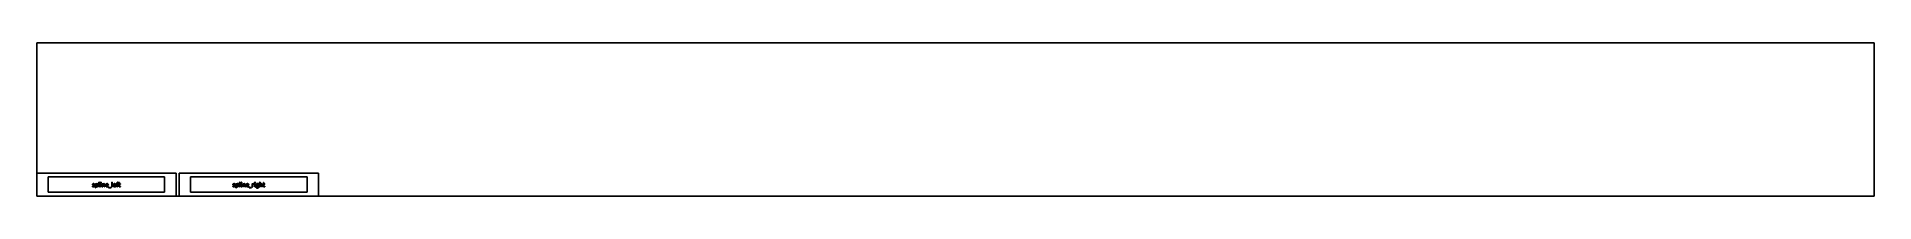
# Model space of a CAD drawing. Header units: millimetres. Extents: x 0 to 2400, y 0 to 200.
import ezdxf

# ---------------------------------------------------------------- set-up
doc = ezdxf.new("R2010")
doc.units = ezdxf.units.MM
for name, color, linetype in [('BLANK', 7, 'Continuous'), ('LABEL', 7, 'Continuous'), ('OUTLINE', 7, 'Continuous'), ('PLANK', 7, 'Continuous')]:
    doc.layers.add(name, color=color, linetype=linetype)

msp = doc.modelspace()

# ---------------------------------------------------------------- linework, layer by layer
at = {"layer": 'BLANK'}
for p, q in [((0, 30), (0, 0)), ((182, 30), (0, 30)), ((182, 0), (182, 30)), ((186, 30), (186, 0)), ((368.1, 30), (186, 30)), ((368.1, 0), (368.1, 30)), ((0, 0), (182, 0)), ((186, 0), (368.1, 0))]:
    msp.add_line(p, q, dxfattribs=at)
at = {"layer": 'LABEL'}
for p, q in [((72.8, 12.7), (72.6, 12.4)), ((75.4, 15.5), (75.5, 15.8)), ((76.6, 10.6), (76.6, 16.2)), ((76.6, 16.2), (77, 16.2)), ((77.3, 10.6), (76.6, 10.6)), ((77.2, 16.1), (77.3, 15.6)), ((77.3, 15.1), (77.3, 13)), ((77.3, 12.4), (77.3, 10.6)), ((81.3, 12), (81.3, 18.2)), ((81.3, 18.2), (82, 18.2)), ((82, 12), (81.3, 12)), ((82, 18.2), (82, 12)), ((83.4, 12), (83.4, 16.2)), ((83.4, 16.2), (84.2, 16.2)), ((84.2, 12), (83.4, 12)), ((84.2, 16.2), (84.2, 12)), ((85.5, 12), (85.5, 16.2)), ((85.5, 16.2), (85.9, 16.2)), ((86.2, 12), (85.5, 12)), ((86.1, 16.1), (86.2, 15.6)), ((86.2, 15.1), (86.2, 12)), ((88.3, 12), (88.3, 14.7)), ((89, 12), (88.3, 12)), ((89, 14.7), (89, 12)), ((92.9, 14.6), (90.6, 14.6)), ((90.6, 14.1), (93.4, 14.1)), ((93.5, 12.6), (93.3, 12.9)), ((93.9, 10.8), (93.9, 11.3)), ((93.9, 11.3), (97.2, 11.3)), ((97.2, 10.8), (93.9, 10.8)), ((97.2, 11.3), (97.2, 10.8)), ((97.9, 12), (97.9, 18.2)), ((97.9, 18.2), (98.7, 18.2)), ((98.7, 12), (97.9, 12)), ((98.7, 18.2), (98.7, 12)), ((102.7, 14.6), (100.4, 14.6)), ((100.4, 14.1), (103.2, 14.1)), ((103.4, 12.6), (103.1, 12.9)), ((103.9, 15.9), (103.9, 16.2)), ((103.9, 16.2), (104.5, 16.2)), ((104.5, 15.6), (104.1, 15.7)), ((104.5, 16.2), (104.5, 16.6)), ((104.5, 12), (104.5, 15.6)), ((105.3, 12), (104.5, 12)), ((105.3, 16.5), (105.3, 16.2)), ((105.3, 16.2), (106.5, 16.2)), ((106.5, 15.6), (105.3, 15.6)), ((105.3, 15.6), (105.3, 12)), ((106.2, 17.5), (106.1, 17.5)), ((106.5, 18), (106.5, 17.6)), ((106.5, 16.2), (106.5, 15.6)), ((106.8, 16.1), (107.5, 16.2)), ((106.8, 15.8), (106.8, 16.1)), ((107.4, 15.6), (106.9, 15.6)), ((107.4, 13), (107.4, 15.6)), ((107.5, 16.2), (107.6, 17.5)), ((107.8, 17.6), (108.2, 17.6)), ((108.2, 17.6), (108.2, 16.2)), ((108.2, 16.2), (109.4, 16.2)), ((109.4, 15.6), (108.2, 15.6)), ((108.2, 15.6), (108.2, 13.1)), ((109.3, 12.7), (109.5, 12.3)), ((109.4, 16.2), (109.4, 15.6)), ((256.2, 12.7), (256.1, 12.4)), ((258.9, 15.5), (259, 15.8)), ((260.1, 10.6), (260.1, 16.2)), ((260.1, 16.2), (260.5, 16.2)), ((260.8, 10.6), (260.1, 10.6)), ((260.7, 16.1), (260.8, 15.6)), ((260.8, 15.1), (260.8, 13)), ((260.8, 12.4), (260.8, 10.6)), ((264.8, 12), (264.8, 18.2)), ((264.8, 18.2), (265.5, 18.2)), ((265.5, 12), (264.8, 12)), ((265.5, 18.2), (265.5, 12)), ((266.9, 12), (266.9, 16.2)), ((266.9, 16.2), (267.7, 16.2)), ((267.7, 12), (266.9, 12)), ((267.7, 16.2), (267.7, 12)), ((269, 12), (269, 16.2)), ((269, 16.2), (269.4, 16.2)), ((269.7, 12), (269, 12)), ((269.6, 16.1), (269.7, 15.6)), ((269.7, 15.1), (269.7, 12)), ((271.8, 12), (271.8, 14.7)), ((272.5, 12), (271.8, 12)), ((272.5, 14.7), (272.5, 12)), ((276.4, 14.6), (274.1, 14.6)), ((274.1, 14.1), (276.9, 14.1)), ((277, 12.6), (276.8, 12.9)), ((277.4, 10.8), (277.4, 11.3)), ((277.4, 11.3), (280.7, 11.3)), ((280.7, 10.8), (277.4, 10.8)), ((280.7, 11.3), (280.7, 10.8)), ((281.3, 12), (281.3, 16.2)), ((281.3, 16.2), (281.7, 16.2)), ((282.1, 12), (281.3, 12)), ((282, 16), (282, 15.4)), ((282.1, 14.7), (282.1, 12)), ((283.9, 16.2), (283.8, 15.6)), ((284.8, 12), (284.8, 16.2)), ((284.8, 16.2), (285.5, 16.2)), ((285.5, 12), (284.8, 12)), ((285.5, 16.2), (285.5, 12)), ((289.2, 16.1), (290.4, 16.1)), ((290.2, 15.6), (289.7, 15.6)), ((290.4, 16.1), (290.4, 15.8)), ((291.1, 12), (291.1, 18.2)), ((291.1, 18.2), (291.9, 18.2)), ((291.9, 12), (291.1, 12)), ((291.9, 18.2), (291.9, 15.7)), ((291.9, 15.1), (291.9, 12)), ((293.9, 12), (293.9, 14.7)), ((294.6, 12), (293.9, 12)), ((294.6, 14.7), (294.6, 12)), ((295.3, 16.1), (296, 16.2)), ((295.3, 15.8), (295.3, 16.1)), ((296, 15.6), (295.5, 15.6)), ((296, 16.2), (296.2, 17.5)), ((296, 13), (296, 15.6)), ((296.4, 17.6), (296.8, 17.6)), ((296.8, 17.6), (296.8, 16.2)), ((296.8, 16.2), (298, 16.2)), ((298, 15.6), (296.8, 15.6)), ((296.8, 15.6), (296.8, 13.1)), ((297.9, 12.7), (298.1, 12.3)), ((298, 16.2), (298, 15.6))]:
    msp.add_line(p, q, dxfattribs=at)
for centre, radius, start, end in [((73.9, 13.9), 1.92, 228.0128, 253.6683), ((73.9, 15.1), 1.16, 161.7619, 192.7215), ((73.7, 15), 0.95, 192.7215, 230.0425), ((73.8, 15.1), 1.14, 125.0776, 161.7619), ((73, 12.6), 0.203, 87.6085, 136.4688), ((73, 12.6), 0.264, 136.4688, 143.0349), ((73, 12.6), 0.324, 143.0349, 148.3925), ((74, 15.4), 1.42, 230.0425, 247.1457), ((72.9, 12.5), 0.315, 55.008, 87.6085), ((74.6, 14.9), 2.53, 235.008, 243.5686), ((74.1, 14.7), 1.63, 98.9149, 125.0776), ((74, 14.4), 2.43, 253.6683, 274.0856), ((73.9, 15.1), 0.509, 148.6219, 188.9418), ((73.8, 15.1), 0.399, 188.9418, 226.3799), ((75.3, 18.6), 4.95, 247.1457, 252.0875), ((74.1, 15.1), 0.662, 117.1213, 148.6219), ((74.2, 15.5), 0.937, 226.3799, 242.8189), ((74, 13.6), 1.16, 243.5686, 262.1467), ((74.2, 14.8), 0.976, 93.9669, 117.1213), ((74.7, 16.6), 2.16, 242.8189, 253.4711), ((82.2, 39.9), 27.3, 252.0875, 252.5343), ((74, 14.2), 1.69, 262.1467, 275.5363), ((74.2, 14.1), 2.22, 75.7052, 98.9149), ((81.5, 37.6), 24.9, 252.5343, 253.0245), ((74.2, 14.3), 1.45, 78.2593, 93.9669), ((70.7, 2.9), 12.1, 71.5651, 73.4711), ((73.4, 11.2), 2.67, 68.0024, 73.0245), ((74.1, 13.4), 0.943, 275.5363, 299.3159), ((74.1, 13.8), 1.91, 274.0856, 298.7539), ((74, 12.6), 1.24, 57.2106, 68.0024), ((74.2, 14.4), 1.4, 65.9937, 78.2593), ((72.6, 8.8), 5.92, 67.475, 71.5651), ((74.2, 13), 0.742, 39.271, 57.2106), ((74.2, 13.2), 0.666, 299.3159, 333.1198), ((74.3, 14.5), 1.75, 46.5208, 75.7052), ((73.7, 13), 2.84, 59.9314, 65.9937), ((74.5, 13.2), 0.423, 8.339, 39.271), ((74.3, 13.2), 0.638, 333.1198, 8.339), ((74.3, 12.9), 1.46, 50.9645, 67.475), ((74.4, 13.2), 1.2, 298.7539, 337.2094), ((75.2, 15.8), 0.335, 239.9314, 265.4818), ((75.2, 15.6), 0.157, 265.4818, 317.2546), ((75.2, 15.6), 0.181, 317.2546, 325.0939), ((74.7, 13.3), 0.917, 7.6341, 50.9645), ((75.2, 15.7), 0.225, 325.0939, 331.3895), ((74.3, 13.3), 1.34, 337.2094, 7.6341), ((77, 16), 0.22, 59.1155, 90), ((77, 16.1), 0.185, 22.6356, 59.1155), ((77, 16), 0.269, 18.547, 22.6356), ((76.9, 16), 0.321, 15.124, 18.547), ((79.2, 14), 2.53, 130.0896, 140.553), ((79, 13.8), 2.09, 127.8342, 143.0047), ((78.5, 13.9), 1.44, 216.5911, 231.2406), ((78.5, 13.5), 1.56, 221.8202, 239.1206), ((78.8, 14.5), 1.86, 115.8501, 130.0896), ((78.2, 13.6), 1.02, 231.2406, 251.8781), ((78.4, 14.6), 1.16, 100.7593, 127.8342), ((78.4, 13.3), 1.35, 239.1206, 259.0681), ((78.3, 13.8), 1.32, 251.8781, 267.2402), ((78.7, 14.8), 1.56, 95.8284, 115.8501), ((78.5, 13.9), 1.93, 259.0681, 272.0232), ((78.5, 14.3), 1.43, 86.1147, 100.7593), ((78.3, 13.9), 1.43, 267.2402, 281.4424), ((78.7, 14.6), 1.76, 78.0291, 95.8284), ((78.5, 14.7), 1.06, 66.3706, 86.1147), ((78.4, 13.6), 1.04, 281.4424, 306.1513), ((78.5, 13.7), 1.81, 272.0232, 285.8446), ((78.6, 14.9), 0.788, 36.4168, 66.3706), ((78.3, 13.6), 1.11, 306.1513, 329.244), ((78.6, 13.5), 1.6, 285.8446, 314.7389), ((78.8, 14.9), 1.37, 53.7077, 78.0291), ((78.2, 14.6), 1.32, 18.3019, 36.4168), ((78, 13.8), 1.5, 329.244, 347.2931), ((77.4, 14.3), 2.16, 4.3419, 18.3019), ((75.5, 14.2), 4.08, 356.9147, 4.3419), ((76.7, 14.1), 2.82, 347.2931, 356.9147), ((78.7, 14.9), 1.48, 31.0928, 53.7077), ((78.3, 13.8), 2, 314.7389, 337.9247), ((78.3, 14.6), 1.98, 16.2696, 31.0928), ((77.7, 14.1), 2.61, 337.9247, 355.3627), ((77.2, 14.3), 3.15, 6.9036, 16.2696), ((76.4, 14.2), 3.96, 355.3627, 6.9036), ((83.8, 17.6), 0.541, 107.7891, 152.1209), ((83.8, 17.6), 0.524, 152.1209, 197.7891), ((83.8, 17.6), 0.541, 197.7891, 244.5736), ((83.8, 17.6), 0.519, 58.6614, 107.7891), ((83.8, 17.6), 0.515, 244.5736, 293.4986), ((83.8, 17.6), 0.569, 293.4986, 324.9029), ((83.8, 17.6), 0.549, 11.9761, 58.6614), ((83.8, 17.6), 0.506, 324.9029, 0), ((83.8, 17.6), 0.498, 5.8247, 11.9761), ((83.8, 17.6), 0.526, 360, 5.8247), ((85.9, 16), 0.22, 59.1155, 90), ((85.9, 16.1), 0.185, 22.6356, 59.1155), ((85.9, 16), 0.269, 18.547, 22.6356), ((85.8, 16), 0.321, 15.124, 18.547), ((88.2, 13.8), 2.68, 128.3249, 137.883), ((87.9, 13.6), 2.23, 123.1832, 138.2572), ((87.7, 14.4), 1.91, 114.9358, 128.3249), ((87.4, 14.4), 1.28, 97.0904, 123.1832), ((87.6, 14.7), 1.56, 95.6844, 114.9358), ((87.4, 14.3), 1.37, 79.5972, 97.0904), ((87.6, 14.5), 1.85, 79.3685, 95.6844), ((87.5, 15), 0.718, 46.9299, 79.5972), ((87.7, 15), 1.29, 54.1654, 79.3685), ((87.5, 14.9), 0.779, 14.8568, 46.9299), ((86.6, 14.7), 1.72, 360, 14.8568), ((87.7, 15.1), 1.24, 27.9622, 54.1654), ((87.4, 14.9), 1.62, 10.925, 27.9622), ((86.5, 14.7), 2.54, 360, 10.925), ((93.1, 14.2), 3.24, 174.9619, 188.8204), ((92.1, 14.3), 2.27, 155.2301, 174.9619), ((92.3, 14.1), 2.44, 188.8204, 209.9221), ((91.7, 14.4), 1.86, 128.2087, 155.2301), ((91.7, 13.7), 1.75, 209.9221, 238.9436), ((91.7, 14.5), 1.85, 101.0035, 128.2087), ((92.4, 14.3), 1.85, 152.009, 172.2348), ((93.4, 14.2), 2.81, 181.1935, 192.9497), ((92.1, 13.9), 1.48, 192.9497, 215.091), ((91.7, 14.7), 1.02, 116.2006, 152.009), ((91.8, 13.9), 1.92, 238.9436, 264.3451), ((91.8, 13.7), 1.13, 215.091, 238.3126), ((91.9, 13.8), 1.23, 238.3126, 259.7533), ((91.8, 14.6), 1.15, 98.1369, 116.2006), ((91.8, 14.1), 2.2, 77.0361, 101.0035), ((91.8, 14.2), 1.58, 84.9177, 98.1369), ((91.9, 14.2), 1.65, 259.7533, 279.7959), ((91.9, 14.7), 2.76, 264.3451, 282.1569), ((91.9, 14.7), 1.05, 58.5587, 84.9177), ((91.9, 14.4), 1.9, 279.7959, 297.2161), ((91.9, 14.7), 1.59, 44.2428, 77.0361), ((91.9, 14.8), 0.947, 29.3272, 58.5587), ((91.9, 14.6), 2.62, 282.1569, 294.7244), ((91.7, 14.7), 1.15, 11.8638, 29.3272), ((91.9, 14.4), 1.89, 297.2161, 302.3452), ((91.2, 14.6), 1.7, 360, 11.8638), ((94.1, 10.9), 2.22, 117.9875, 122.3452), ((92.3, 13.6), 1.55, 294.7244, 315.8754), ((91.9, 14.7), 1.61, 17.2321, 44.2428), ((93.2, 12.7), 0.276, 86.9735, 117.9875), ((93.2, 12.8), 0.158, 35.2176, 86.9735), ((93.4, 14.3), 0.216, 270, 296.7977), ((91, 14.4), 2.55, 0, 17.2321), ((93.4, 14.3), 0.123, 296.7977, 342.1811), ((92.5, 13.5), 1.36, 315.8754, 318.167), ((92.5, 13.5), 1.35, 318.167, 320.4774), ((91.9, 14.4), 1.71, 356.6447, 360), ((93.2, 14.3), 0.395, 342.1811, 356.6447), ((101.9, 14.3), 2.27, 155.2301, 174.9619), ((102.9, 14.2), 3.24, 174.9619, 188.8204), ((102.1, 14.1), 2.44, 188.8204, 209.9221), ((101.6, 14.4), 1.86, 128.2087, 155.2301), ((101.5, 13.7), 1.75, 209.9221, 238.9436), ((101.6, 14.5), 1.85, 101.0035, 128.2087), ((102.3, 14.3), 1.85, 152.009, 172.2348), ((103.2, 14.2), 2.81, 181.1935, 192.9497), ((101.9, 13.9), 1.48, 192.9497, 215.091), ((101.5, 14.7), 1.02, 116.2006, 152.009), ((101.6, 13.9), 1.92, 238.9436, 264.3451), ((101.6, 13.7), 1.13, 215.091, 238.3126), ((101.7, 13.8), 1.23, 238.3126, 259.7533), ((101.6, 14.6), 1.15, 98.1369, 116.2006), ((101.6, 14.1), 2.2, 77.0361, 101.0035), ((101.7, 14.2), 1.58, 84.9177, 98.1369), ((101.7, 14.7), 2.76, 264.3451, 282.1569), ((101.8, 14.2), 1.65, 259.7533, 279.7959), ((101.7, 14.7), 1.05, 58.5587, 84.9177), ((101.7, 14.4), 1.9, 279.7959, 297.2161), ((101.8, 14.7), 1.59, 44.2428, 77.0361), ((101.8, 14.8), 0.947, 29.3272, 58.5587), ((101.7, 14.6), 2.62, 282.1569, 294.7244), ((101.6, 14.7), 1.15, 11.8638, 29.3272), ((101.7, 14.4), 1.89, 297.2161, 302.3452), ((101, 14.6), 1.7, 360, 11.8638), ((103.9, 10.9), 2.22, 117.9875, 122.3452), ((102.2, 13.6), 1.55, 294.7244, 315.8754), ((101.8, 14.7), 1.61, 17.2321, 44.2428), ((103, 12.7), 0.276, 86.9735, 117.9875), ((103, 12.8), 0.158, 35.2176, 86.9735), ((103.2, 14.3), 0.216, 270, 296.7977), ((100.9, 14.4), 2.55, 360, 17.2321), ((103.3, 14.3), 0.123, 296.7977, 342.1811), ((102.3, 13.5), 1.36, 315.8754, 318.167), ((102.3, 13.5), 1.35, 318.167, 320.4774), ((101.7, 14.4), 1.71, 356.6447, 0), ((103, 14.3), 0.395, 342.1811, 356.6447), ((104, 15.9), 0.16, 180, 232.4225), ((104.1, 16), 0.367, 232.4225, 256.6075), ((106.6, 16.6), 2.03, 160.7182, 180), ((105.8, 16.8), 1.22, 129.1959, 160.7182), ((105.8, 16.8), 1.28, 103.1269, 129.1959), ((106.1, 16.8), 0.782, 142.6202, 169.1552), ((107.2, 16.5), 1.94, 169.1552, 180), ((105.9, 16.9), 0.626, 108.5015, 142.6202), ((106, 16.2), 1.92, 85.6347, 103.1269), ((106.1, 16.3), 1.18, 90, 108.5015), ((106, 16.4), 1.66, 78.806, 85.6347), ((106.2, 19.2), 1.72, 270, 273.1556), ((106, 16.6), 1.45, 70.9744, 78.806), ((106.3, 18), 0.499, 273.1556, 284.0362), ((106.4, 17.6), 0.0848, 284.0362, 327.9829), ((106.4, 17.6), 0.132, 327.9829, 357.1376), ((107, 15.8), 0.222, 183.9203, 188.9938), ((107, 15.8), 0.287, 180, 183.9203), ((106.9, 15.8), 0.17, 233.0618, 270), ((106.9, 15.8), 0.14, 188.9938, 233.0618), ((109.1, 13), 1.72, 180, 193.0144), ((108.4, 12.8), 0.915, 193.0144, 217.1921), ((107.8, 17.5), 0.158, 128.5131, 172.4054), ((108.3, 12.8), 0.813, 217.1921, 250.0764), ((107.8, 17.4), 0.182, 90, 128.5131), ((108.5, 13.3), 1.37, 250.0764, 270), ((108.9, 13.1), 0.769, 180, 199.5505), ((108.6, 12.9), 0.393, 199.5505, 236.778), ((108.6, 13), 0.434, 236.778, 262.3311), ((108.5, 13.6), 1.64, 270, 289.6952), ((108.6, 13.2), 0.681, 262.3311, 278.7905), ((108.7, 13.1), 0.593, 278.7905, 297.4764), ((108.3, 13.8), 1.39, 297.4764, 305.5377), ((108.6, 13.3), 1.37, 289.6952, 313.0694), ((109.2, 12.6), 0.163, 100.0952, 125.5377), ((109.2, 12.7), 0.0904, 55.7843, 100.0952), ((109.1, 12.6), 0.141, 41.014, 55.7843), ((109.1, 12.5), 0.259, 32.9052, 41.014), ((257.4, 13.9), 1.92, 228.0128, 253.6683), ((257.3, 15.1), 1.14, 125.0776, 161.7619), ((257.3, 15.1), 1.16, 161.7619, 192.7215), ((257.1, 15), 0.95, 192.7215, 230.0425), ((256.5, 12.6), 0.324, 143.0349, 148.3925), ((256.4, 12.6), 0.203, 87.6085, 136.4688), ((256.5, 12.6), 0.264, 136.4688, 143.0349), ((256.4, 12.5), 0.315, 55.008, 87.6085), ((257.4, 15.4), 1.42, 230.0425, 247.1457), ((258.1, 14.9), 2.53, 235.008, 243.5686), ((257.6, 14.7), 1.63, 98.9149, 125.0776), ((257.5, 14.4), 2.43, 253.6683, 274.0856), ((257.4, 15.1), 0.509, 148.6219, 188.9418), ((257.3, 15.1), 0.399, 188.9418, 226.3799), ((258.8, 18.6), 4.95, 247.1457, 252.0875), ((257.4, 13.6), 1.16, 243.5686, 262.1467), ((257.5, 15.1), 0.662, 117.1213, 148.6219), ((257.7, 15.5), 0.937, 226.3799, 242.8189), ((257.7, 14.8), 0.976, 93.9669, 117.1213), ((258.2, 16.6), 2.16, 242.8189, 253.4711), ((265.7, 39.9), 27.3, 252.0875, 252.5343), ((257.5, 14.2), 1.69, 262.1467, 275.5363), ((257.7, 14.1), 2.22, 75.7052, 98.9149), ((265, 37.6), 24.9, 252.5343, 253.0245), ((257.7, 14.3), 1.45, 78.2593, 93.9669), ((254.2, 2.9), 12.1, 71.5651, 73.4711), ((256.9, 11.2), 2.67, 68.0024, 73.0245), ((257.6, 13.4), 0.943, 275.5363, 299.3159), ((257.5, 13.8), 1.91, 274.0856, 298.7539), ((257.4, 12.6), 1.24, 57.2106, 68.0024), ((257.7, 14.4), 1.4, 65.9937, 78.2593), ((256.1, 8.8), 5.92, 67.475, 71.5651), ((257.7, 13), 0.742, 39.271, 57.2106), ((257.7, 13.2), 0.666, 299.3159, 333.1198), ((257.8, 14.5), 1.75, 46.5208, 75.7052), ((257.1, 13), 2.84, 59.9314, 65.9937), ((258, 13.2), 0.423, 8.339, 39.271), ((257.8, 13.2), 0.638, 333.1198, 8.339), ((257.8, 12.9), 1.46, 50.9645, 67.475), ((257.9, 13.2), 1.2, 298.7539, 337.2094), ((258.7, 15.8), 0.335, 239.9314, 265.4818), ((258.7, 15.6), 0.157, 265.4818, 317.2546), ((258.2, 13.3), 0.917, 7.6341, 50.9645), ((258.7, 15.6), 0.181, 317.2546, 325.0939), ((258.7, 15.7), 0.225, 325.0939, 331.3895), ((257.7, 13.3), 1.34, 337.2094, 7.6341), ((260.5, 16), 0.22, 59.1155, 90), ((260.5, 16.1), 0.185, 22.6356, 59.1155), ((260.4, 16), 0.269, 18.547, 22.6356), ((260.4, 16), 0.321, 15.124, 18.547), ((262.7, 14), 2.53, 130.0896, 140.553), ((262.5, 13.8), 2.09, 127.8342, 143.0047), ((262, 13.9), 1.44, 216.5911, 231.2406), ((262, 13.5), 1.56, 221.8202, 239.1206), ((262.3, 14.5), 1.86, 115.8501, 130.0896), ((261.7, 13.6), 1.02, 231.2406, 251.8781), ((261.9, 14.6), 1.16, 100.7593, 127.8342), ((261.9, 13.3), 1.35, 239.1206, 259.0681), ((261.8, 13.8), 1.32, 251.8781, 267.2402), ((262.2, 14.8), 1.56, 95.8284, 115.8501), ((262, 13.9), 1.93, 259.0681, 272.0232), ((262, 14.3), 1.43, 86.1147, 100.7593), ((261.8, 13.9), 1.43, 267.2402, 281.4424), ((262.2, 14.6), 1.76, 78.0291, 95.8284), ((262, 14.7), 1.06, 66.3706, 86.1147), ((262, 13.7), 1.81, 272.0232, 285.8446), ((261.9, 13.6), 1.04, 281.4424, 306.1513), ((262.1, 14.9), 0.788, 36.4168, 66.3706), ((262.3, 14.9), 1.37, 53.7077, 78.0291), ((261.8, 13.6), 1.11, 306.1513, 329.244), ((262, 13.5), 1.6, 285.8446, 314.7389), ((261.7, 14.6), 1.32, 18.3019, 36.4168), ((261.5, 13.8), 1.5, 329.244, 347.2931), ((260.9, 14.3), 2.16, 4.3419, 18.3019), ((258.9, 14.2), 4.08, 356.9147, 4.3419), ((260.2, 14.1), 2.82, 347.2931, 356.9147), ((262.2, 14.9), 1.48, 31.0928, 53.7077), ((261.7, 13.8), 2, 314.7389, 337.9247), ((261.8, 14.6), 1.98, 16.2696, 31.0928), ((261.2, 14.1), 2.61, 337.9247, 355.3627), ((260.6, 14.3), 3.15, 6.9036, 16.2696), ((259.8, 14.2), 3.96, 355.3627, 6.9036), ((267.3, 17.6), 0.541, 107.7891, 152.1209), ((267.3, 17.6), 0.524, 152.1209, 197.7891), ((267.3, 17.6), 0.541, 197.7891, 244.5736), ((267.3, 17.6), 0.519, 58.6614, 107.7891), ((267.3, 17.6), 0.515, 244.5736, 293.4986), ((267.3, 17.6), 0.569, 293.4986, 324.9029), ((267.3, 17.6), 0.549, 11.9761, 58.6614), ((267.3, 17.6), 0.506, 324.9029, 360), ((267.3, 17.6), 0.498, 5.8247, 11.9761), ((267.3, 17.6), 0.526, 0, 5.8247), ((269.4, 16), 0.22, 59.1155, 90), ((269.4, 16.1), 0.185, 22.6356, 59.1155), ((269.4, 16), 0.269, 18.547, 22.6356), ((269.3, 16), 0.321, 15.124, 18.547), ((271.7, 13.8), 2.68, 128.3249, 137.883), ((271.4, 13.6), 2.23, 123.1832, 138.2572), ((271.2, 14.4), 1.91, 114.9358, 128.3249), ((270.9, 14.4), 1.28, 97.0904, 123.1832), ((271, 14.7), 1.56, 95.6844, 114.9358), ((270.9, 14.3), 1.37, 79.5972, 97.0904), ((271.1, 14.5), 1.85, 79.3685, 95.6844), ((271, 15), 0.718, 46.9299, 79.5972), ((271.2, 15), 1.29, 54.1654, 79.3685), ((270.9, 14.9), 0.779, 14.8568, 46.9299), ((270, 14.7), 1.72, 0, 14.8568), ((271.2, 15.1), 1.24, 27.9622, 54.1654), ((270.9, 14.9), 1.62, 10.925, 27.9622), ((270, 14.7), 2.54, 360, 10.925), ((275.6, 14.3), 2.27, 155.2301, 174.9619), ((276.6, 14.2), 3.24, 174.9619, 188.8204), ((275.8, 14.1), 2.44, 188.8204, 209.9221), ((275.2, 14.4), 1.86, 128.2087, 155.2301), ((275.2, 13.7), 1.75, 209.9221, 238.9436), ((275.2, 14.5), 1.85, 101.0035, 128.2087), ((275.9, 14.3), 1.85, 152.009, 172.2348), ((276.9, 14.2), 2.81, 181.1935, 192.9497), ((275.6, 13.9), 1.48, 192.9497, 215.091), ((275.2, 14.7), 1.02, 116.2006, 152.009), ((275.3, 13.9), 1.92, 238.9436, 264.3451), ((275.3, 13.7), 1.13, 215.091, 238.3126), ((275.2, 14.6), 1.15, 98.1369, 116.2006), ((275.3, 13.8), 1.23, 238.3126, 259.7533), ((275.3, 14.1), 2.2, 77.0361, 101.0035), ((275.3, 14.2), 1.58, 84.9177, 98.1369), ((275.4, 14.2), 1.65, 259.7533, 279.7959), ((275.3, 14.7), 2.76, 264.3451, 282.1569), ((275.3, 14.7), 1.05, 58.5587, 84.9177), ((275.4, 14.4), 1.9, 279.7959, 297.2161), ((275.4, 14.7), 1.59, 44.2428, 77.0361), ((275.4, 14.8), 0.947, 29.3272, 58.5587), ((275.4, 14.6), 2.62, 282.1569, 294.7244), ((275.2, 14.7), 1.15, 11.8638, 29.3272), ((275.4, 14.4), 1.89, 297.2161, 302.3452), ((274.7, 14.6), 1.7, 0, 11.8638), ((277.6, 10.9), 2.22, 117.9875, 122.3452), ((276.7, 12.7), 0.276, 86.9735, 117.9875), ((275.8, 13.6), 1.55, 294.7244, 315.8754), ((275.4, 14.7), 1.61, 17.2321, 44.2428), ((276.7, 12.8), 0.158, 35.2176, 86.9735), ((274.5, 14.4), 2.55, 360, 17.2321), ((276.9, 14.3), 0.216, 270, 296.7977), ((276, 13.5), 1.36, 315.8754, 318.167), ((276.7, 14.3), 0.395, 342.1811, 356.6447), ((276.9, 14.3), 0.123, 296.7977, 342.1811), ((276, 13.5), 1.35, 318.167, 320.4774), ((275.3, 14.4), 1.71, 356.6447, 0), ((281.7, 15.8), 0.435, 75.7093, 90), ((281.8, 16.1), 0.135, 31.6608, 75.7093), ((281.7, 16), 0.239, 15.0266, 31.6608), ((281.4, 15.9), 0.606, 8.427, 15.0266), ((284.2, 14.3), 2.47, 142.392, 153.869), ((284.1, 13.9), 2.24, 143.1038, 157.816), ((283.4, 14.9), 1.46, 123.1168, 142.392), ((283.1, 14.6), 0.949, 109.1504, 143.1038), ((283.3, 15.1), 1.18, 99.9372, 123.1168), ((283.1, 14.5), 1.09, 92.4493, 109.1504), ((283.3, 15), 1.29, 78.8049, 99.9372), ((283.2, 14.3), 1.3, 78.4129, 92.4493), ((283.2, 14.7), 0.844, 69.7395, 78.4129), ((283.7, 15.9), 0.358, 249.7395, 270), ((283.3, 15.2), 1.07, 69.092, 78.8049), ((283.3, 15.2), 1.1, 59.6209, 69.092), ((283.6, 15.7), 0.151, 310.2434, 344.3578), ((283.7, 15.6), 0.127, 270, 310.2434), ((285.1, 17.6), 0.524, 152.1209, 197.7891), ((285.2, 17.6), 0.541, 197.7891, 244.5736), ((285.2, 17.6), 0.541, 107.7891, 152.1209), ((285.1, 17.6), 0.515, 244.5736, 293.4986), ((285.1, 17.6), 0.519, 58.6614, 107.7891), ((285.1, 17.6), 0.549, 11.9761, 58.6614), ((285.1, 17.6), 0.569, 293.4986, 324.9029), ((285.2, 17.6), 0.506, 324.9029, 0), ((285.2, 17.6), 0.498, 5.8247, 11.9761), ((285.2, 17.6), 0.526, 0, 5.8247), ((287.2, 11.6), 0.812, 156.8378, 180), ((287.3, 11.6), 0.832, 180, 217.1045), ((287.2, 11.6), 0.816, 133.8036, 156.8378), ((288.1, 14.9), 1.43, 160.5813, 186.953), ((287.6, 11.9), 1.27, 217.1045, 241.8438), ((287.9, 15), 1.22, 129.8056, 160.5813), ((287.9, 14.9), 1.23, 186.953, 215.0707), ((287.5, 11.3), 1.18, 119.7171, 133.8036), ((287.5, 13), 0.671, 147.3886, 195.9031), ((287.3, 13), 0.519, 195.9031, 226.0768), ((288, 15), 1.35, 215.0707, 240.7512), ((287.8, 12.8), 1.1, 116.5651, 147.3886), ((287.5, 13.2), 0.837, 226.0768, 245.0561), ((287.8, 10.8), 1.8, 110.4804, 119.7171), ((287.9, 12.5), 1.96, 241.8438, 257.6601), ((288, 14.8), 1.47, 105.7813, 129.8056), ((287.6, 11.7), 0.569, 137.6898, 180.7508), ((287.6, 11.7), 0.534, 180.7508, 226.3705), ((288, 11.4), 1.04, 124.5179, 137.6898), ((287.8, 11.9), 0.812, 226.3705, 250.6876), ((288.2, 15), 0.848, 152.9817, 173.9146), ((288.4, 14.9), 1.11, 173.9146, 189.9684), ((288.1, 15), 0.706, 121.843, 152.9817), ((288.2, 14.9), 0.814, 189.9684, 216.275), ((287.7, 13.3), 0.273, 146.3686, 208.0179), ((288.3, 11), 1.5, 115.3462, 124.5179), ((288.1, 14.9), 0.757, 216.275, 244.5072), ((288.1, 13), 0.754, 122.0054, 146.3686), ((287.7, 13.3), 0.255, 208.0179, 240.2532), ((288.2, 13), 1.93, 250.6876, 261.0274), ((288.2, 13.8), 3.35, 257.6601, 266.9764), ((288.3, 14.1), 2.26, 90, 105.7813), ((287.9, 13.7), 0.783, 240.2532, 251.0088), ((288.2, 16.1), 3.76, 260.7274, 264.0343), ((288.2, 14.8), 0.943, 98.2894, 121.843), ((288.2, 15.5), 1.95, 254.8989, 258.9697), ((288, 14), 1.09, 251.0088, 261.5602), ((288.2, 15), 0.928, 244.5072, 259.601), ((288.2, 15.7), 2.09, 258.9697, 262.7698), ((288.3, 16.8), 4.46, 264.0343, 266.8202), ((288.4, 16.5), 3.62, 261.5602, 264.7582), ((288.3, 13.7), 2.65, 261.0274, 270.0888), ((288.3, 14.2), 1.56, 86.9605, 98.2894), ((288.3, 15.4), 1.35, 259.601, 270), ((288.3, 15.9), 2.35, 262.7698, 276.04), ((289.5, 37.6), 25.4, 266.8202, 267.5624), ((288.8, 20.5), 7.59, 264.7582, 268.6416), ((288.3, 14.4), 3.92, 266.9764, 274.811), ((288.3, 14.1), 2.25, 77.2709, 90), ((288.3, 15.3), 1.25, 270, 291.1398), ((288.3, 13.7), 2.66, 270.0888, 279.1179), ((288.3, 14.6), 1.14, 71.5128, 86.9605), ((288.1, 4.7), 7.63, 85.0927, 87.5624), ((288.3, 15.4), 1.8, 276.04, 293.3852), ((288.5, 7.8), 5.14, 82.9033, 88.6416), ((288.4, 12.8), 2.33, 274.811, 287.9453), ((288.4, 15), 0.752, 39.7668, 71.5128), ((288.4, 14.8), 0.72, 291.1398, 326.9293), ((288.3, 7.7), 4.61, 81.6057, 85.0927), ((288.4, 12.9), 1.91, 279.1179, 290.3347), ((288.4, 14.7), 1.58, 59.2159, 77.2709), ((288.4, 15), 0.794, 9.6014, 39.7668), ((288.4, 14.9), 0.801, 326.9293, 351.9535), ((288.5, 15), 1.42, 293.3852, 318.8852), ((288.8, 10.8), 1.49, 70.8519, 81.6057), ((288.6, 8.9), 4, 76.7422, 82.9033), ((288.8, 12), 0.923, 290.3347, 313.2938), ((288.4, 12.8), 2.28, 287.9453, 302.5945), ((288, 14.9), 1.15, 351.9535, 9.6014), ((289, 11.6), 0.621, 48.2673, 70.8519), ((288.9, 11.8), 0.65, 313.2938, 338.3484), ((288.6, 14.9), 1.23, 318.8852, 348.0362), ((289.3, 11.7), 1.15, 55.4774, 76.7422), ((289.2, 11.8), 0.345, 8.7147, 48.2673), ((289, 11.8), 0.532, 338.3484, 8.7147), ((288.9, 12.1), 1.45, 302.5945, 325.4862), ((288.6, 15), 1.25, 6.427, 27.613), ((288.4, 15), 1.45, 348.0362, 6.427), ((289.5, 11.9), 0.804, 2.386, 55.4774), ((289.1, 11.9), 1.2, 325.4862, 2.386), ((290.1, 15.9), 0.28, 282.0948, 310.3006), ((290.2, 15.8), 0.152, 310.3006, 360), ((293.7, 13.9), 2.57, 127.1319, 136.7098), ((293.5, 13.6), 2.23, 123.1832, 138.2572), ((293.3, 14.5), 1.85, 113.8855, 127.1319), ((293, 14.4), 1.28, 97.0904, 123.1832), ((293.2, 14.7), 1.57, 95.2505, 113.8855), ((293, 14.3), 1.37, 79.5972, 97.0904), ((293.2, 14.5), 1.85, 79.3685, 95.2505), ((293.1, 15), 0.718, 46.9299, 79.5972), ((293.3, 15), 1.29, 54.1654, 79.3685), ((293.1, 14.9), 0.779, 14.8568, 46.9299), ((292.2, 14.7), 1.72, 0, 14.8568), ((293.3, 15.1), 1.24, 27.9622, 54.1654), ((293, 14.9), 1.62, 10.925, 27.9622), ((292.1, 14.7), 2.54, 360, 10.925), ((295.6, 15.8), 0.222, 183.9203, 188.9938), ((295.6, 15.8), 0.287, 180, 183.9203), ((295.5, 15.8), 0.14, 188.9938, 233.0618), ((295.5, 15.8), 0.17, 233.0618, 270), ((297.7, 13), 1.72, 180, 193.0144), ((296.9, 12.8), 0.915, 193.0144, 217.1921), ((296.4, 17.5), 0.158, 128.5131, 172.4054), ((296.9, 12.8), 0.813, 217.1921, 250.0764), ((296.4, 17.4), 0.182, 90, 128.5131), ((297, 13.3), 1.37, 250.0764, 270), ((297.5, 13.1), 0.769, 180, 199.5505), ((297.2, 12.9), 0.393, 199.5505, 236.778), ((297.2, 13), 0.434, 236.778, 262.3311), ((297, 13.6), 1.64, 270, 289.6952), ((297.2, 13.2), 0.681, 262.3311, 278.7905), ((297.2, 13.1), 0.593, 278.7905, 297.4764), ((296.9, 13.8), 1.39, 297.4764, 305.5377), ((297.1, 13.3), 1.37, 289.6952, 313.0694), ((297.8, 12.6), 0.163, 100.0952, 125.5377), ((297.8, 12.7), 0.0904, 55.7843, 100.0952), ((297.7, 12.6), 0.141, 41.014, 55.7843), ((297.6, 12.5), 0.259, 32.9052, 41.014)]:
    msp.add_arc(centre, radius, start, end, dxfattribs=at)
at = {"layer": 'OUTLINE'}
for p, q in [((15, 5), (15, 25)), ((15, 25), (167, 25)), ((167, 25), (167, 5)), ((201, 5), (201, 25)), ((201, 25), (353.1, 25)), ((353.1, 25), (353.1, 5)), ((167, 5), (15, 5)), ((353.1, 5), (201, 5))]:
    msp.add_line(p, q, dxfattribs=at)
at = {"layer": 'PLANK'}
for p, q in [((0, 200), (0, 0)), ((2400, 200), (0, 200)), ((2400, 0), (2400, 200)), ((0, 0), (2400, 0))]:
    msp.add_line(p, q, dxfattribs=at)

doc.saveas('drawing.dxf')
